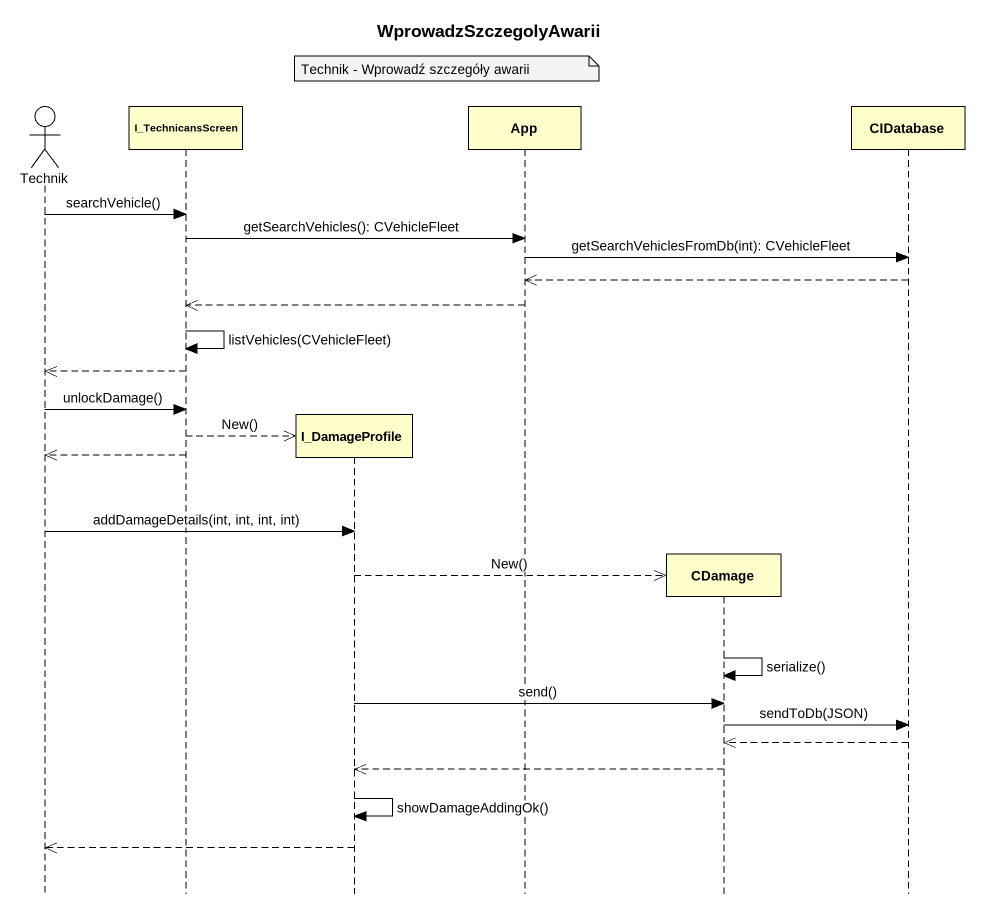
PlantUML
@startuml
title WprowadzSzczegolyAwarii
hide footbox
actor Technik
participant I_TechnicansScreen
participant I_DamageProfile
participant App
participant CDamage
participant CIDatabase

note over App : Technik - Wprowadź szczegóły awarii
Technik -> I_TechnicansScreen : searchVehicle()
I_TechnicansScreen -> App : getSearchVehicles(): CVehicleFleet
App -> CIDatabase : getSearchVehiclesFromDb(int): CVehicleFleet
CIDatabase -->> App
App -->> I_TechnicansScreen
I_TechnicansScreen -> I_TechnicansScreen : listVehicles(CVehicleFleet)
I_TechnicansScreen -->> Technik
Technik -> I_TechnicansScreen : unlockDamage()
I_TechnicansScreen -->> I_DamageProfile ** : New()
I_TechnicansScreen -->> Technik
Technik -> I_DamageProfile : addDamageDetails(int, int, int, int)
I_DamageProfile -->> CDamage ** : New()
CDamage -> CDamage : serialize()
I_DamageProfile -> CDamage : send()
CDamage -> CIDatabase : sendToDb(JSON)
CIDatabase -->> CDamage
CDamage -->> I_DamageProfile
I_DamageProfile -> I_DamageProfile : showDamageAddingOk()
I_DamageProfile -->> Technik
@enduml
